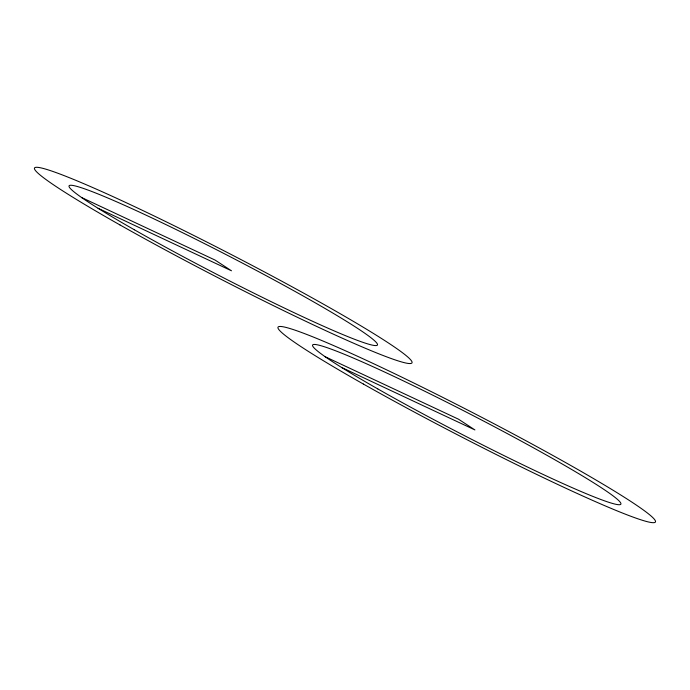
<?xml version="1.0" encoding="UTF-8"?>
<svg xmlns="http://www.w3.org/2000/svg" width="690" height="690" viewBox="0 0 690 690"><rect width="100%" height="100%" fill="white"/><g stroke="black" fill="none" stroke-linecap="round" stroke-linejoin="round"><path stroke-width="1.03" d="M81.687 197.573L215.082 260.07L231.478 270.791L98.075 208.285M325.128 356.713L458.522 419.21L474.918 429.93L341.515 367.425M119.939 224.914A212.356 13.334 27.3 0 0 411.792 363.078A212.356 13.334 27.3 0 0 138.104 208.302A212.356 13.334 27.3 0 0 119.939 224.914M134.334 229.761A173.475 10.893 27.3 0 0 376.869 345.423A173.475 10.893 27.3 0 0 158.631 221.102A173.475 10.893 27.3 0 0 134.334 229.761M377.775 388.901A173.475 10.893 27.3 0 0 620.319 504.562A173.475 10.893 27.3 0 0 402.072 380.25A173.475 10.893 27.3 0 0 377.775 388.901M363.389 384.054A212.356 13.334 27.3 0 0 655.233 522.218A212.356 13.334 27.3 0 0 381.544 367.442A212.356 13.334 27.3 0 0 363.389 384.054"/></g></svg>
